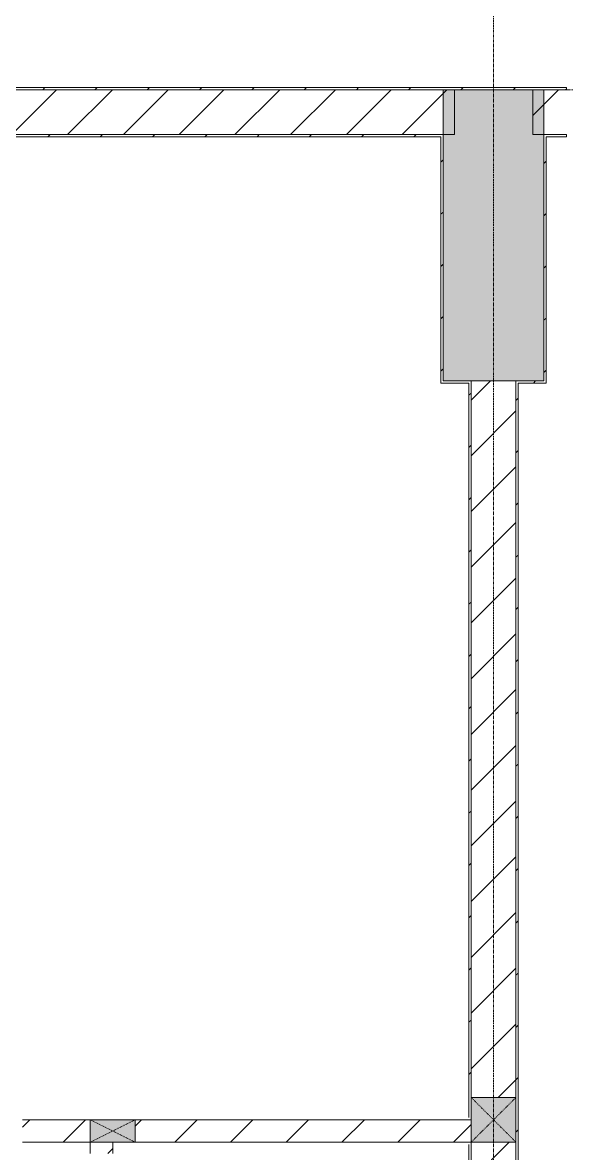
# Model space of a CAD drawing. Header units: millimetres. Extents: x 5359 to 218750, y -16347 to 109893.
# Drawn here: x 97851 to 100278, y 28787 to 33837 of the extents above; entities that cross this region are included whole.
import ezdxf

# ---------------------------------------------------------------- set-up
doc = ezdxf.new("R2010")
doc.units = ezdxf.units.MM
doc.linetypes.add('Dash', pattern=[6, 3, -3])
doc.linetypes.add('Grid Line', pattern=[22.225, 12.7, -3.175, 3.175, -3.175])
for name, color, linetype, lineweight in [('0-1', 7, 'Continuous', 5), ('A-WALL', 113, 'Continuous', 9), ('A-WALL-1', 53, 'Continuous', 18), ('A-WALL-2', 9, 'Continuous', 9), ('A-WALL-3', 113, 'Continuous', 18), ('A-WALL-PATT-1', 10, 'Continuous', 9), ('A-WALL-PATT-2', 9, 'Continuous', 9), ('A-WALL-PATT-3', 111, 'Continuous', 9), ('I-WALL-1', 53, 'Continuous', 18), ('I-WALL-3', 2, 'Continuous', 18), ('S-COLS', 52, 'Continuous', 9), ('S-COLS-1', 253, 'Continuous', 5), ('S-COLS-2', 53, 'Continuous', 18), ('S-COLS-3', 9, 'Continuous', 9), ('S-COLS-4', 52, 'Continuous', 18), ('S-COLS-5', 52, 'Dash', 9), ('S-COLS-HDLN', 52, 'Dash', 9), ('S-COLS-HDLN-1', 9, 'Dash', 9), ('S-GRID-1', 1, 'Grid Line', 9)]:
    doc.layers.add(name, color=color, linetype=linetype, lineweight=lineweight)
pattern_1 = [(45, (0, 0), (-124.4508, 124.4508), [])]
pattern_2 = [(45, (0, 0), (-116.67262, 116.67262), [])]

# ---------------------------------------------------------------- blocks, each defined once
blk = doc.blocks.new('NCV_TKTC_KET CAU_rvt-1-TKCS_MB ĐỊNH VỊ CỔNG-HÀNG RÀO')
at = {"layer": 'S-COLS-1'}
blk.add_hatch(color=256, dxfattribs=at).paths.add_polyline_path([(99727.6, 32236.9), (100177.6, 32236.9), (100177.6, 33536.9), (99727.6, 33536.9)])
at = {"layer": 'S-COLS-2'}
for p, q in [((100177.6, 33536.9), (99727.6, 33536.9)), ((99727.6, 33536.9), (99727.6, 32236.9)), ((100177.6, 32236.9), (100177.6, 33536.9)), ((99727.6, 32236.9), (100177.6, 32236.9))]:
    blk.add_line(p, q, dxfattribs=at)
blk = doc.blocks.new('G1_SOF - BO TRU - 100x200-V26-TKCS_MB ĐỊNH VỊ CỔNG-HÀNG RÀO')
at = {"layer": 'S-COLS-3'}
blk.add_hatch(color=256, dxfattribs=at).paths.add_polyline_path([(-50, -100), (50, -100), (50, 100), (-50, 100)])
at = {"layer": 'S-COLS-2'}
for p, q in [((-50, 100), (50, 100)), ((-50, -100), (-50, 100)), ((50, 100), (50, -100)), ((50, -100), (-50, -100))]:
    blk.add_line(p, q, dxfattribs=at)
at = {"layer": 'S-COLS-HDLN-1'}
for p, q in [((50, -100), (-50, 100)), ((-50, -100), (50, 100))]:
    blk.add_line(p, q, dxfattribs=at)
blk = doc.blocks.new('NCV_TKTC_TANG 1_rvt-1-TKCS_MB ĐỊNH VỊ CỔNG-HÀNG RÀO')
at = {"layer": 'A-WALL-PATT-1'}
h = blk.add_hatch(dxfattribs=at)
h.set_pattern_fill('FP_2', color=256, style=0, pattern_type=2)
h.set_pattern_definition(pattern_1)
h.paths.add_polyline_path([(95052.6, 28836.9), (95850.9, 28836.9), (95850.9, 28936.9), (95052.6, 28936.9), (95052.6, 28886.9)])
h.paths.add_polyline_path([(99852.6, 28836.9), (99852.6, 28936.9), (98352.6, 28936.9), (98352.6, 28836.9), (99842.6, 28836.9)])
h.paths.add_polyline_path([(96650.9, 28836.9), (96950.5, 28836.9), (96950.5, 28936.9), (96650.9, 28936.9), (96650.9, 28886.9)])
h.paths.add_polyline_path([(98152.6, 28836.9), (98152.6, 28936.9), (97850.5, 28936.9), (97850.5, 28836.9)])
h = blk.add_hatch(dxfattribs=at)
h.set_pattern_fill('FP_2', color=256, style=0, pattern_type=2)
h.set_pattern_definition(pattern_1)
h.paths.add_polyline_path([(98152.6, 27836.9), (98252.6, 27836.9), (98252.6, 27886.9), (98152.6, 27886.9)])
h.paths.add_polyline_path([(98152.6, 28786.9), (98252.6, 28786.9), (98252.6, 28836.9), (98152.6, 28836.9), (98152.6, 28826.9)])
at = {"layer": 'A-WALL-PATT-2'}
h = blk.add_hatch(dxfattribs=at)
h.set_pattern_fill('FP_3', color=256, style=0, pattern_type=2)
h.set_pattern_definition(pattern_2)
h.paths.add_polyline_path([(99727.6, 33326.9), (99727.6, 33336.9), (96862.6, 33336.9), (96862.6, 33326.9), (99717.6, 33326.9)])
h = blk.add_hatch(dxfattribs=at)
h.set_pattern_fill('FP_3', color=256, style=0, pattern_type=2)
h.set_pattern_definition(pattern_2)
h.paths.add_polyline_path([(100187.6, 33326.9), (100277.6, 33326.9), (100277.6, 33336.9), (100177.6, 33336.9), (100177.6, 33326.9)])
h.paths.add_polyline_path([(101376.3, 33326.9), (103052.6, 33326.9), (103052.6, 33336.9), (101367.6, 33336.9), (101367.6, 33326.9)])
h = blk.add_hatch(dxfattribs=at)
h.set_pattern_fill('FP_3', color=256, style=0, pattern_type=2)
h.set_pattern_definition(pattern_2)
h.paths.add_polyline_path([(99727.6, 32226.9), (99727.6, 33326.9), (99717.6, 33326.9), (99717.6, 32226.9)])
h = blk.add_hatch(dxfattribs=at)
h.set_pattern_fill('FP_3', color=256, style=0, pattern_type=2)
h.set_pattern_definition(pattern_2)
h.paths.add_polyline_path([(100187.6, 32236.9), (100187.6, 33326.9), (100177.6, 33326.9), (100177.6, 32236.9)])
h = blk.add_hatch(dxfattribs=at)
h.set_pattern_fill('FP_3', color=256, style=0, pattern_type=2)
h.set_pattern_definition(pattern_2)
h.paths.add_polyline_path([(99842.6, 28936.9), (99852.6, 28936.9), (99852.6, 32236.9), (99842.6, 32236.9), (99842.6, 28946.9)])
h = blk.add_hatch(dxfattribs=at)
h.set_pattern_fill('FP_3', color=256, style=0, pattern_type=2)
h.set_pattern_definition(pattern_2)
h.paths.add_polyline_path([(100062.6, 25546.9), (100062.6, 32236.9), (100052.6, 32236.9), (100052.6, 25546.9)])
h = blk.add_hatch(dxfattribs=at)
h.set_pattern_fill('FP_3', color=256, style=0, pattern_type=2)
h.set_pattern_definition(pattern_2)
h.paths.add_polyline_path([(100187.6, 32226.9), (100187.6, 32236.9), (100062.6, 32236.9), (100062.6, 32226.9)])
h = blk.add_hatch(dxfattribs=at)
h.set_pattern_fill('FP_3', color=256, style=0, pattern_type=2)
h.set_pattern_definition(pattern_2)
h.paths.add_polyline_path([(99842.6, 25536.9), (99852.6, 25536.9), (99852.6, 28836.9), (99842.6, 28836.9), (99842.6, 25546.9)])
at = {"layer": 'A-WALL-1'}
for p, q in [((99852.6, 28936.9), (99842.6, 28936.9)), ((99852.6, 28836.9), (99852.6, 28936.9)), ((98152.6, 28836.9), (98152.6, 28826.9)), ((98252.6, 28826.9), (98252.6, 28836.9)), ((99842.6, 28836.9), (99852.6, 28836.9))]:
    blk.add_line(p, q, dxfattribs=at)
at = {"layer": 'A-WALL-2'}
for p, q in [((98152.6, 28936.9), (97850.5, 28936.9)), ((99842.6, 28936.9), (98352.6, 28936.9)), ((97850.5, 28836.9), (98152.6, 28836.9)), ((98352.6, 28836.9), (99842.6, 28836.9)), ((98152.6, 28826.9), (98152.6, 28786.9)), ((98252.6, 28786.9), (98252.6, 28826.9))]:
    blk.add_line(p, q, dxfattribs=at)
at = {"layer": 'I-WALL-1'}
for p, q in [((99727.6, 33336.9), (96862.6, 33336.9)), ((99727.6, 33326.9), (99727.6, 33336.9)), ((100277.6, 33336.9), (100177.6, 33336.9)), ((100177.6, 33336.9), (100177.6, 33326.9)), ((100277.6, 33326.9), (100277.6, 33336.9)), ((96862.6, 33326.9), (99717.6, 33326.9)), ((99717.6, 33326.9), (99717.6, 32226.9)), ((99727.6, 32236.9), (99727.6, 33326.9)), ((100177.6, 33326.9), (100177.6, 32236.9)), ((100187.6, 33326.9), (100277.6, 33326.9)), ((100187.6, 32236.9), (100187.6, 33326.9)), ((99717.6, 32226.9), (99727.6, 32226.9)), ((99842.6, 32236.9), (99727.6, 32236.9)), ((99727.6, 32226.9), (99842.6, 32226.9)), ((99852.6, 32236.9), (99842.6, 32236.9)), ((99842.6, 32226.9), (99842.6, 28946.9)), ((99852.6, 28936.9), (99852.6, 32236.9)), ((100062.6, 32236.9), (100052.6, 32236.9)), ((100052.6, 32236.9), (100052.6, 25546.9)), ((100177.6, 32236.9), (100062.6, 32236.9)), ((100062.6, 25546.9), (100062.6, 32226.9)), ((100062.6, 32226.9), (100187.6, 32226.9)), ((100187.6, 32226.9), (100187.6, 32236.9)), ((99842.6, 28936.9), (99852.6, 28936.9)), ((99852.6, 28836.9), (99842.6, 28836.9)), ((99852.6, 25536.9), (99852.6, 28836.9)), ((99842.6, 28826.9), (99842.6, 25546.9))]:
    blk.add_line(p, q, dxfattribs=at)
at = {"layer": 'S-COLS-3', "rotation": 90.00000000000037}
blk.add_blockref('G1_SOF - BO TRU - 100x200-V26-TKCS_MB ĐỊNH VỊ CỔNG-HÀNG RÀO', (98252.6, 28886.9), dxfattribs=at)
blk = doc.blocks.new('G1_SOF - BO TRU - 200x200-3050151-TKCS_MB ĐỊNH VỊ CỔNG-HÀNG RÀO')
at = {"layer": 'S-COLS-HDLN'}
for p, q in [((-100, 100), (100, -100)), ((100, 100), (-100, -100))]:
    blk.add_line(p, q, dxfattribs=at)

msp = doc.modelspace()

# ---------------------------------------------------------------- hatches: boundary and pattern name
at = {"layer": 'A-WALL-PATT-3'}
h = msp.add_hatch(dxfattribs=at)
h.set_pattern_fill('FP_32', color=256, style=0, pattern_type=2)
h.set_pattern_definition(pattern_2)
h.paths.add_polyline_path([(101367.6, 33536.9), (104202.6, 33536.9), (104202.6, 33546.9), (101367.6, 33546.9)])
h.paths.add_polyline_path([(86652.3, 33536.9), (90337.6, 33536.9), (90337.6, 33546.9), (85247.6, 33546.9), (85247.6, 33536.9), (86457.8, 33536.9)])
h.paths.add_polyline_path([(94852.4, 33536.9), (100277.6, 33536.9), (100277.6, 33546.9), (93167.6, 33546.9), (93167.6, 33536.9)])
h.paths.add_polyline_path([(92077.6, 33536.9), (92075.4, 33546.9), (91427.6, 33546.9), (91427.6, 33536.9), (91927.6, 33536.9)])
h.paths.add_polyline_path([(83327.6, 33536.9), (84257.6, 33536.9), (84255.4, 33546.9), (83317.6, 33546.9), (83317.6, 33536.9)])
h = msp.add_hatch(dxfattribs=at)
h.set_pattern_fill('FP_1', color=256, style=0, pattern_type=2)
h.set_pattern_definition(pattern_1)
h.paths.add_polyline_path([(99772.6, 33336.9), (99777.6, 33336.9), (99777.6, 33536.9), (95052.4, 33536.9), (95052.4, 33336.9), (97351.7, 33336.9)])
h.paths.add_polyline_path([(92077.6, 33336.9), (92077.6, 33536.9), (91927.6, 33536.9), (91927.6, 33336.9)])
h.paths.add_polyline_path([(93167.6, 33336.9), (94852.4, 33336.9), (94852.4, 33536.9), (93167.6, 33536.9), (93167.6, 33376.9)])
h = msp.add_hatch(dxfattribs=at)
h.set_pattern_fill('FP_1', color=256, style=0, pattern_type=2)
h.set_pattern_definition(pattern_1)
h.paths.add_polyline_path([(107977.6, 33336.9), (107977.6, 33536.9), (104412.6, 33536.9), (104412.6, 33336.9), (107035.2, 33336.9)])
h.paths.add_polyline_path([(100277.6, 33336.9), (100277.6, 33536.9), (100127.6, 33536.9), (100127.6, 33336.9)])
h.paths.add_polyline_path([(103403.9, 33336.9), (104212.6, 33336.9), (104212.6, 33536.9), (101367.6, 33536.9), (101367.6, 33336.9), (102798.7, 33336.9)])
h = msp.add_hatch(dxfattribs=at)
h.set_pattern_fill('FP_1', color=256, style=0, pattern_type=2)
h.set_pattern_definition(pattern_1)
h.paths.add_polyline_path([(100052.6, 25536.9), (100052.6, 28836.9), (99852.6, 28836.9), (99852.6, 25536.9)])
h.paths.add_polyline_path([(99852.6, 29036.9), (100052.6, 29036.9), (100052.6, 32237), (99852.6, 32237), (99852.6, 30992.8)])
at = {"layer": 'S-COLS-1'}
msp.add_hatch(color=256, dxfattribs=at).paths.add_polyline_path([(99852.6, 28836.9), (100052.6, 28836.9), (100052.6, 29036.9), (99852.6, 29036.9)])

# ---------------------------------------------------------------- linework, layer by layer
at = {"layer": 'A-WALL'}
for p, q in [((99777.6, 33536.9), (95052.4, 33536.9)), ((95052.4, 33536.9), (99777.6, 33536.9)), ((100277.6, 33536.9), (100127.6, 33536.9)), ((100127.6, 33536.9), (100277.6, 33536.9)), ((99852.6, 29036.9), (100052.6, 29036.9)), ((100052.6, 28836.9), (99852.6, 28836.9))]:
    msp.add_line(p, q, dxfattribs=at)
at = {"layer": 'A-WALL-3'}
for p, q in [((99777.6, 33336.9), (99777.6, 33536.9)), ((100127.6, 33536.9), (100127.6, 33336.9)), ((95052.4, 33336.9), (99777.6, 33336.9)), ((100127.6, 33336.9), (100277.6, 33336.9)), ((100052.6, 32237), (99852.6, 32237)), ((99852.6, 32237), (99852.6, 29036.9)), ((100052.6, 29036.9), (100052.6, 32237)), ((99852.6, 28836.9), (99852.6, 25536.9)), ((100052.6, 25536.9), (100052.6, 28836.9))]:
    msp.add_line(p, q, dxfattribs=at)
at = {"layer": 'I-WALL-3'}
for p, q in [((100277.6, 33546.9), (93167.6, 33546.9)), ((99777.6, 33536.9), (100127.6, 33536.9)), ((100277.6, 33536.9), (100277.6, 33546.9))]:
    msp.add_line(p, q, dxfattribs=at)
at = {"layer": 'S-COLS'}
for p, q in [((100052.6, 29036.9), (99852.6, 29036.9)), ((99852.6, 28836.9), (100052.6, 28836.9))]:
    msp.add_line(p, q, dxfattribs=at)
at = {"layer": 'S-COLS-4'}
for p, q in [((99852.6, 29036.9), (99852.6, 28836.9)), ((100052.6, 28836.9), (100052.6, 29036.9))]:
    msp.add_line(p, q, dxfattribs=at)
at = {"layer": 'S-GRID-1'}
for p, q in [((99952.6, 13102.5), (99952.6, 80482.7)), ((135474.6, 33536.9), (24837.1, 33536.9))]:
    msp.add_line(p, q, dxfattribs=at)

# ---------------------------------------------------------------- block references
at = {"layer": '0-1'}
for name in ['NCV_TKTC_KET CAU_rvt-1-TKCS_MB ĐỊNH VỊ CỔNG-HÀNG RÀO', 'NCV_TKTC_TANG 1_rvt-1-TKCS_MB ĐỊNH VỊ CỔNG-HÀNG RÀO']:
    msp.add_blockref(name, (0, 0), dxfattribs=at)
at = {"layer": 'S-COLS-5'}
msp.add_blockref('G1_SOF - BO TRU - 200x200-3050151-TKCS_MB ĐỊNH VỊ CỔNG-HÀNG RÀO', (99952.6, 28936.9), dxfattribs=at)

doc.saveas('drawing.dxf')
